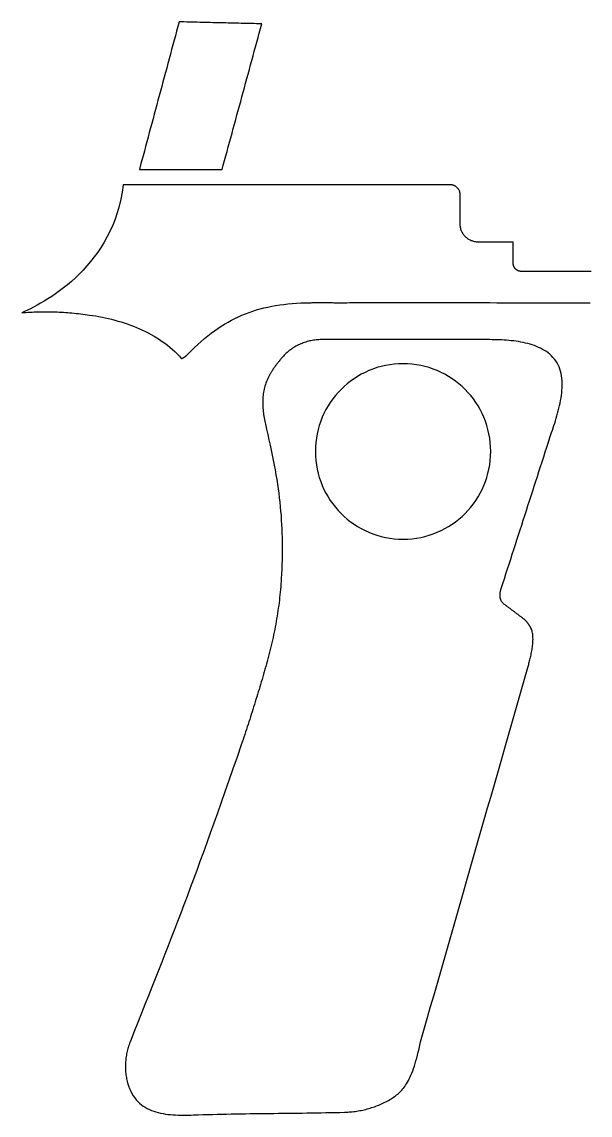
# Model space of a CAD drawing. Header units: metres. Extents: x 166 to 290, y -140 to -59.
# Drawn here: x 165.7 to 207.6, y -140 to -59.4 of the extents above; entities that cross this region are included whole.
import ezdxf

# ---------------------------------------------------------------- set-up
doc = ezdxf.new("R2010")
doc.units = ezdxf.units.M

msp = doc.modelspace()

# ---------------------------------------------------------------- linework, layer by layer
for points in [[(183.359298, -59.521598), (183.168544, -59.517026), (182.97779, -59.512454), (182.787036, -59.507882), (182.596282, -59.50331), (182.405528, -59.498738), (182.214774, -59.494166), (182.02402, -59.489594), (181.833266, -59.485022), (181.642512, -59.48045), (181.451758, -59.475878), (181.261004, -59.471306), (181.07025, -59.466734), (180.879496, -59.462162), (180.688742, -59.45759), (180.497988, -59.453018), (180.307234, -59.448446), (180.11648, -59.443874), (179.925726, -59.439302), (179.734972, -59.43473), (179.544218, -59.430158), (179.353464, -59.425586), (179.16271, -59.421014), (178.971956, -59.416442), (178.781202, -59.41187), (178.590448, -59.407298), (178.399694, -59.402726), (178.20894, -59.398154), (178.018186, -59.393582), (177.827432, -59.38901), (177.636678, -59.384438), (177.445924, -59.379866), (177.25517, -59.375294), (177.163476, -59.715654), (177.072036, -60.056014), (176.980342, -60.396374), (176.888902, -60.736734), (176.797208, -61.077094), (176.705768, -61.417454), (176.614074, -61.757814), (176.522634, -62.098174), (176.43094, -62.438534), (176.3395, -62.778894), (176.247806, -63.119254), (176.156366, -63.459614), (176.064672, -63.799974), (175.973232, -64.140334), (175.881538, -64.480694), (175.790098, -64.821054), (175.698404, -65.161414), (175.606964, -65.501774), (175.51527, -65.842134), (175.42383, -66.182494), (175.332136, -66.522854), (175.240696, -66.863214), (175.149002, -67.203574), (175.057562, -67.543934), (174.965868, -67.884294), (174.874428, -68.224654), (174.782734, -68.565014), (174.691294, -68.905374), (174.599854, -69.245734), (174.50816, -69.586094), (174.41672, -69.926454), (174.325026, -70.266814), (174.51578, -70.267068), (174.706534, -70.267322), (174.897288, -70.267576), (175.088042, -70.26783), (175.278796, -70.268084), (175.46955, -70.268338), (175.660304, -70.268592), (175.851058, -70.268846), (176.041812, -70.2691), (176.232566, -70.269354), (176.42332, -70.269608), (176.614074, -70.269862), (176.804828, -70.270116), (176.995582, -70.27037), (177.186336, -70.270624), (177.37709, -70.270878), (177.567844, -70.271132), (177.758598, -70.271386), (177.949352, -70.27164), (178.140106, -70.271894), (178.33086, -70.272148), (178.521614, -70.272402), (178.712368, -70.272656), (178.903122, -70.27291), (179.093876, -70.273164), (179.28463, -70.273418), (179.475384, -70.273672), (179.666138, -70.273926), (179.856892, -70.27418), (180.047646, -70.274434), (180.2384, -70.274688), (180.429154, -70.274942), (180.520594, -69.939154), (180.612034, -69.603366), (180.703474, -69.267578), (180.794914, -68.93179), (180.886354, -68.596002), (180.977794, -68.260214), (181.069234, -67.924426), (181.160674, -67.588638), (181.252114, -67.25285), (181.343554, -66.917062), (181.434994, -66.581274), (181.526434, -66.245486), (181.617874, -65.909698), (181.709314, -65.57391), (181.800754, -65.238122), (181.892194, -64.902334), (181.983634, -64.566546), (182.075074, -64.230758), (182.166514, -63.89497), (182.257954, -63.559182), (182.349394, -63.223394), (182.440834, -62.887606), (182.532274, -62.551818), (182.623714, -62.21603), (182.715154, -61.880242), (182.806594, -61.544454), (182.898034, -61.208666), (182.989474, -60.872878), (183.080914, -60.53709), (183.172354, -60.201302), (183.263794, -59.865514), (183.355234, -59.529726)], [(207.677004, -77.784706), (207.41894, -77.784706), (207.160876, -77.784706), (206.902812, -77.784706), (206.644748, -77.784706), (206.386684, -77.784706), (206.12862, -77.784706), (205.870556, -77.784706), (205.612492, -77.784706), (205.354428, -77.784706), (205.096364, -77.784706), (204.8383, -77.784706), (204.580236, -77.784706), (204.322172, -77.784706), (204.064108, -77.784706), (203.806044, -77.784706), (203.54798, -77.784706), (203.289916, -77.784706), (203.031852, -77.784706), (202.773788, -77.784706), (202.515724, -77.784706), (202.484736, -77.783944), (202.454256, -77.781658), (202.42403, -77.777848), (202.394312, -77.772514), (202.365102, -77.76591), (202.3364, -77.757782), (202.30846, -77.748384), (202.281028, -77.737716), (202.254358, -77.725524), (202.22845, -77.712316), (202.203304, -77.697838), (202.17892, -77.68209), (202.155298, -77.665326), (202.132438, -77.647546), (202.110594, -77.628496), (202.089766, -77.60843), (202.0697, -77.587602), (202.05065, -77.565758), (202.03287, -77.542898), (202.016106, -77.519276), (202.000358, -77.494892), (201.98588, -77.469746), (201.972672, -77.443838), (201.96048, -77.417168), (201.949812, -77.389736), (201.940414, -77.361796), (201.932286, -77.333094), (201.925682, -77.303884), (201.920348, -77.274166), (201.916538, -77.24394), (201.914252, -77.213206), (201.91349, -77.182218), (201.91349, -77.13345), (201.91349, -77.084682), (201.91349, -77.035914), (201.91349, -76.987146), (201.91349, -76.938378), (201.91349, -76.88961), (201.91349, -76.840842), (201.91349, -76.792074), (201.91349, -76.743306), (201.91349, -76.694538), (201.91349, -76.64577), (201.91349, -76.597002), (201.91349, -76.548234), (201.91349, -76.499466), (201.91349, -76.450698), (201.91349, -76.40193), (201.91349, -76.353162), (201.91349, -76.304394), (201.91349, -76.255626), (201.91349, -76.206858), (201.91349, -76.15809), (201.91349, -76.109322), (201.91349, -76.060554), (201.91349, -76.011786), (201.91349, -75.963018), (201.91349, -75.91425), (201.91349, -75.865482), (201.91349, -75.816714), (201.91349, -75.767946), (201.91349, -75.719178), (201.91349, -75.67041), (201.91349, -75.621642), (201.832972, -75.621642), (201.752454, -75.621642), (201.671936, -75.621642), (201.591418, -75.621642), (201.5109, -75.621642), (201.430382, -75.621642), (201.349864, -75.621642), (201.269346, -75.621642), (201.188828, -75.621642), (201.10831, -75.621642), (201.027792, -75.621642), (200.947274, -75.621642), (200.866756, -75.621642), (200.786238, -75.621642), (200.70572, -75.621642), (200.625202, -75.621642), (200.544684, -75.621642), (200.464166, -75.621642), (200.383648, -75.621642), (200.30313, -75.621642), (200.222612, -75.621642), (200.142094, -75.621642), (200.061576, -75.621642), (199.981058, -75.621642), (199.90054, -75.621642), (199.820022, -75.621642), (199.739504, -75.621642), (199.658986, -75.621642), (199.578468, -75.621642), (199.49795, -75.621642), (199.417432, -75.621642), (199.336914, -75.621642), (199.26808, -75.619864), (199.200008, -75.614784), (199.132952, -75.606148), (199.067166, -75.594464), (199.002396, -75.579478), (198.938896, -75.561444), (198.876666, -75.540362), (198.81596, -75.516486), (198.756778, -75.489562), (198.69912, -75.460098), (198.642986, -75.42784), (198.58863, -75.393042), (198.536052, -75.355704), (198.485506, -75.31608), (198.436992, -75.273916), (198.39051, -75.22972), (198.346314, -75.183238), (198.30415, -75.134724), (198.264526, -75.084178), (198.227188, -75.0316), (198.19239, -74.977244), (198.160132, -74.92111), (198.130668, -74.863452), (198.103744, -74.80427), (198.079868, -74.743564), (198.058786, -74.681334), (198.040752, -74.617834), (198.025766, -74.553064), (198.014082, -74.487278), (198.005446, -74.420222), (198.000366, -74.35215), (197.998588, -74.283316), (197.998588, -74.216006), (197.998588, -74.148696), (197.998588, -74.081386), (197.998588, -74.014076), (197.998588, -73.946766), (197.998588, -73.879456), (197.998588, -73.812146), (197.998588, -73.744836), (197.998588, -73.677526), (197.998588, -73.610216), (197.998588, -73.542906), (197.998588, -73.475596), (197.998588, -73.408286), (197.998588, -73.340976), (197.998588, -73.273666), (197.998588, -73.206356), (197.998588, -73.139046), (197.998588, -73.071736), (197.998588, -73.004426), (197.998588, -72.937116), (197.998588, -72.869806), (197.998588, -72.802496), (197.998588, -72.735186), (197.998588, -72.667876), (197.998588, -72.600566), (197.998588, -72.533256), (197.998588, -72.465946), (197.998588, -72.398636), (197.998588, -72.331326), (197.998588, -72.264016), (197.998588, -72.196706), (197.998588, -72.129396), (197.997572, -72.091296), (197.994778, -72.053704), (197.989952, -72.01662), (197.983348, -71.980298), (197.974966, -71.944484), (197.96506, -71.909432), (197.953376, -71.875142), (197.940168, -71.841614), (197.925436, -71.808848), (197.90918, -71.776844), (197.8914, -71.745856), (197.872096, -71.715884), (197.851522, -71.686928), (197.829678, -71.658988), (197.80631, -71.632064), (197.781926, -71.60641), (197.756272, -71.582026), (197.729348, -71.558912), (197.701408, -71.537068), (197.672452, -71.516494), (197.64248, -71.49719), (197.611492, -71.47941), (197.579488, -71.463154), (197.546722, -71.448422), (197.513194, -71.435214), (197.478904, -71.42353), (197.443852, -71.413624), (197.408038, -71.405496), (197.371716, -71.398892), (197.334632, -71.39432), (197.29704, -71.391526), (197.25894, -71.39051), (196.50456, -71.391018), (195.75018, -71.391526), (194.9958, -71.392034), (194.24142, -71.392542), (193.48704, -71.39305), (192.73266, -71.393558), (191.97828, -71.394066), (191.2239, -71.394574), (190.46952, -71.395082), (189.71514, -71.39559), (188.96076, -71.396098), (188.20638, -71.396606), (187.452, -71.397114), (186.69762, -71.397622), (185.94324, -71.39813), (185.18886, -71.398638), (184.43448, -71.399146), (183.6801, -71.399654), (182.92572, -71.400162), (182.17134, -71.40067), (181.41696, -71.401178), (180.66258, -71.401686), (179.9082, -71.402194), (179.15382, -71.402702), (178.39944, -71.40321), (177.64506, -71.403718), (176.89068, -71.404226), (176.1363, -71.404734), (175.38192, -71.405242), (174.62754, -71.40575), (173.87316, -71.406258), (173.11878, -71.406766), (173.044612, -71.944738), (172.947584, -72.464422), (172.828966, -72.966326), (172.689774, -73.450704), (172.531532, -73.91781), (172.35551, -74.367644), (172.162724, -74.800714), (171.954698, -75.21702), (171.732448, -75.616816), (171.497498, -76.00061), (171.251118, -76.368402), (170.994324, -76.720446), (170.72864, -77.056996), (170.455082, -77.37856), (170.175174, -77.685138), (169.889932, -77.976984), (169.60088, -78.254098), (169.309034, -78.516988), (169.015918, -78.765908), (168.722548, -79.001112), (168.430448, -79.222854), (168.140634, -79.431134), (167.854376, -79.62646), (167.573198, -79.808832), (167.298116, -79.978758), (167.030654, -80.136238), (166.771828, -80.28178), (166.522908, -80.415384), (166.285164, -80.537304), (166.06012, -80.648048), (165.848792, -80.747616), (165.65245, -80.836262), (165.803072, -80.822292), (165.953948, -80.809592), (166.105078, -80.798162), (166.256462, -80.788256), (166.4081, -80.77962), (166.559992, -80.772254), (166.712138, -80.766158), (166.864538, -80.761332), (167.017446, -80.757776), (167.170608, -80.75549), (167.324024, -80.754474), (167.477694, -80.754474), (167.631872, -80.755744), (167.786304, -80.758284), (167.941244, -80.762094), (168.096438, -80.76692), (168.25214, -80.773016), (168.408096, -80.780382), (168.56456, -80.788764), (168.721278, -80.798416), (168.878504, -80.809084), (169.036238, -80.821022), (169.194226, -80.833976), (169.352722, -80.847946), (169.511726, -80.863186), (169.671238, -80.879442), (169.831258, -80.896714), (169.991786, -80.915002), (170.152568, -80.93456), (170.313858, -80.955134), (170.475656, -80.976724), (170.637962, -80.99933), (170.871388, -81.034128), (171.105322, -81.072228), (171.339764, -81.113884), (171.57446, -81.159096), (171.808902, -81.208118), (172.043344, -81.260696), (172.277278, -81.317338), (172.510704, -81.37779), (172.743368, -81.442306), (172.975016, -81.510886), (173.205394, -81.58353), (173.434502, -81.660492), (173.662086, -81.741772), (173.887892, -81.827624), (174.11192, -81.917794), (174.333662, -82.012536), (174.553118, -82.112104), (174.770034, -82.216498), (174.98441, -82.325718), (175.195992, -82.439764), (175.404526, -82.55889), (175.609758, -82.683096), (175.811434, -82.812382), (176.009554, -82.947002), (176.203864, -83.086956), (176.39411, -83.232498), (176.580292, -83.383374), (176.762156, -83.539838), (176.939448, -83.702144), (177.111914, -83.870038), (177.279554, -84.043774), (177.44186, -84.223606), (177.457608, -84.215478), (177.473356, -84.207096), (177.489104, -84.198714), (177.504852, -84.190078), (177.5206, -84.181442), (177.536094, -84.172552), (177.551588, -84.163662), (177.567082, -84.154518), (177.582576, -84.14512), (177.597816, -84.135722), (177.613056, -84.12607), (177.628296, -84.116418), (177.643282, -84.106512), (177.658268, -84.096352), (177.673254, -84.086192), (177.687986, -84.075778), (177.702718, -84.06511), (177.71745, -84.054442), (177.731928, -84.04352), (177.746406, -84.032344), (177.760884, -84.021168), (177.775108, -84.009738), (177.789332, -83.998054), (177.803302, -83.98637), (177.817272, -83.974432), (177.831242, -83.96224), (177.844958, -83.949794), (177.858674, -83.937348), (177.872136, -83.924648), (177.885598, -83.911694), (177.898806, -83.898486), (177.912014, -83.885024), (178.15814, -83.636358), (178.403504, -83.397598), (178.64836, -83.168744), (178.892962, -82.949542), (179.137564, -82.739738), (179.38242, -82.539332), (179.62753, -82.34807), (179.873402, -82.165952), (180.120036, -81.992724), (180.36794, -81.828132), (180.617114, -81.672176), (180.868066, -81.524602), (181.120796, -81.385156), (181.375558, -81.253838), (181.632606, -81.130394), (181.892194, -81.014824), (182.154576, -80.906874), (182.420006, -80.806544), (182.688484, -80.713326), (182.960518, -80.627474), (183.236362, -80.54848), (183.516016, -80.476344), (183.799734, -80.411066), (184.088024, -80.352138), (184.380886, -80.299814), (184.678574, -80.253586), (184.981342, -80.213454), (185.289444, -80.179164), (185.603134, -80.150716), (185.922666, -80.127856), (186.24804, -80.110584), (186.579764, -80.098646), (186.66333, -80.09636), (186.746896, -80.094328), (186.830462, -80.09255), (186.914028, -80.091026), (186.997594, -80.089756), (187.08116, -80.08874), (187.164726, -80.087724), (187.248292, -80.086962), (187.331858, -80.086454), (187.41517, -80.085946), (187.498482, -80.085692), (187.581794, -80.085438), (187.665106, -80.085438), (187.748418, -80.085438), (187.83173, -80.085692), (187.915042, -80.085946), (187.998354, -80.0862), (188.081666, -80.086454), (188.164978, -80.086962), (188.24829, -80.08747), (188.331602, -80.087978), (188.414914, -80.088486), (188.498226, -80.088994), (188.581538, -80.089502), (188.66485, -80.09001), (188.748162, -80.090264), (188.831474, -80.090518), (188.914786, -80.090772), (188.998098, -80.091026), (189.08141, -80.091026), (189.164722, -80.091026), (189.248034, -80.090772), (189.44082, -80.090264), (189.633606, -80.089756), (189.826392, -80.089248), (190.019178, -80.08874), (190.212218, -80.088232), (190.405004, -80.087724), (190.59779, -80.087216), (190.790576, -80.086708), (190.983616, -80.0862), (191.176402, -80.085692), (191.369188, -80.085184), (191.562228, -80.084676), (191.755014, -80.084168), (191.9478, -80.08366), (192.140586, -80.083152), (192.333626, -80.082644), (192.526412, -80.082136), (192.719198, -80.081628), (192.912238, -80.08112), (193.105024, -80.080612), (193.29781, -80.080104), (193.49085, -80.079596), (193.683636, -80.079088), (193.876422, -80.07858), (194.069462, -80.078072), (194.262248, -80.077564), (194.455034, -80.077056), (194.648074, -80.076548), (194.84086, -80.07604), (195.033646, -80.075532), (195.226686, -80.075024), (195.419472, -80.074516), (195.948808, -80.07604), (196.478144, -80.077564), (197.00748, -80.079088), (197.536816, -80.080612), (198.066152, -80.082136), (198.595488, -80.08366), (199.124824, -80.085184), (199.65416, -80.086708), (200.183496, -80.088232), (200.712832, -80.089756), (201.242168, -80.09128), (201.771504, -80.092804), (202.30084, -80.094328), (202.830176, -80.095852), (203.359512, -80.097376), (203.888848, -80.0989), (204.418184, -80.100424), (204.94752, -80.101948), (205.476856, -80.103472), (206.006192, -80.104996), (206.535528, -80.10652), (207.064864, -80.108044), (207.5942, -80.109568)], [(204.747622, -89.664032), (204.80401, -89.4969), (204.860906, -89.326466), (204.918056, -89.15273), (204.974952, -88.9762), (205.031086, -88.79713), (205.086204, -88.615774), (205.139798, -88.432386), (205.191614, -88.247474), (205.241144, -88.061038), (205.288134, -87.873586), (205.332076, -87.685626), (205.372716, -87.497158), (205.409292, -87.30869), (205.441804, -87.120476), (205.469744, -86.93277), (205.492604, -86.745826), (205.509876, -86.560152), (205.521306, -86.375748), (205.52664, -86.193122), (205.52537, -86.012782), (205.516988, -85.834728), (205.500986, -85.659468), (205.477364, -85.487256), (205.44536, -85.318346), (205.40472, -85.152992), (205.35519, -84.991702), (205.296008, -84.834476), (205.227174, -84.681822), (205.147926, -84.534248), (205.05801, -84.391754), (204.957172, -84.254848), (204.844904, -84.12353), (204.732128, -84.008468), (204.61351, -83.900264), (204.48905, -83.798918), (204.359002, -83.703922), (204.223874, -83.615276), (204.083666, -83.532726), (203.938886, -83.456018), (203.789788, -83.385152), (203.636626, -83.31962), (203.479908, -83.259422), (203.319634, -83.20405), (203.156312, -83.153504), (202.990196, -83.10753), (202.82154, -83.065874), (202.650598, -83.028536), (202.477878, -82.995008), (202.30338, -82.96529), (202.127612, -82.939128), (201.950828, -82.916014), (201.773282, -82.895948), (201.595482, -82.87893), (201.417428, -82.864452), (201.239628, -82.852514), (201.062082, -82.842608), (200.885298, -82.834734), (200.709784, -82.828638), (200.53554, -82.824066), (200.36282, -82.820764), (200.192132, -82.818732), (200.02373, -82.817462), (199.857868, -82.816954), (199.6948, -82.816954), (199.322436, -82.816954), (198.950072, -82.816954), (198.577708, -82.816954), (198.205344, -82.816954), (197.83298, -82.816954), (197.460616, -82.816954), (197.088252, -82.816954), (196.715888, -82.816954), (196.343524, -82.816954), (195.97116, -82.816954), (195.598796, -82.816954), (195.226432, -82.816954), (194.854068, -82.816954), (194.481704, -82.816954), (194.10934, -82.816954), (193.736976, -82.816954), (193.364612, -82.816954), (192.992248, -82.816954), (192.619884, -82.816954), (192.24752, -82.816954), (191.875156, -82.816954), (191.502792, -82.816954), (191.130428, -82.816954), (190.758064, -82.816954), (190.3857, -82.816954), (190.013336, -82.816954), (189.640972, -82.816954), (189.268608, -82.816954), (188.896244, -82.816954), (188.52388, -82.816954), (188.151516, -82.816954), (187.779152, -82.816954), (187.679076, -82.818224), (187.579254, -82.822034), (187.479686, -82.82813), (187.380372, -82.836766), (187.281566, -82.847942), (187.183268, -82.861404), (187.085478, -82.877406), (186.988196, -82.895948), (186.891422, -82.916776), (186.79541, -82.93989), (186.70016, -82.965544), (186.605672, -82.993484), (186.511946, -83.02371), (186.418982, -83.056476), (186.327034, -83.091528), (186.236102, -83.128866), (186.146186, -83.16849), (186.057286, -83.2104), (185.969402, -83.254596), (185.882788, -83.301078), (185.797444, -83.349846), (185.71337, -83.4009), (185.630566, -83.45424), (185.549032, -83.509612), (185.469022, -83.56727), (185.390536, -83.627214), (185.313574, -83.68919), (185.238136, -83.753452), (185.164476, -83.82), (185.09234, -83.88858), (185.021982, -83.959192), (184.953402, -84.03209), (184.907428, -84.082636), (184.861962, -84.13369), (184.817004, -84.184998), (184.7723, -84.236814), (184.728104, -84.288884), (184.684416, -84.341208), (184.641236, -84.393786), (184.598818, -84.446618), (184.556908, -84.49945), (184.515506, -84.552536), (184.474866, -84.605622), (184.434734, -84.658708), (184.395364, -84.712048), (184.356502, -84.765388), (184.318402, -84.818728), (184.281064, -84.871814), (184.244488, -84.9249), (184.208674, -84.977732), (184.173622, -85.030564), (184.139332, -85.083142), (184.105804, -85.135466), (184.073038, -85.187536), (184.041288, -85.239352), (184.0103, -85.29066), (183.980328, -85.341714), (183.951118, -85.39226), (183.922924, -85.442552), (183.895746, -85.492336), (183.869584, -85.541612), (183.844438, -85.59038), (183.820308, -85.63864), (183.797194, -85.686138), (183.746902, -85.795866), (183.700928, -85.906356), (183.658764, -86.017608), (183.620664, -86.129622), (183.586374, -86.242398), (183.55564, -86.355682), (183.528462, -86.469728), (183.50484, -86.584282), (183.48452, -86.699344), (183.467502, -86.814914), (183.453532, -86.930992), (183.44261, -87.047578), (183.434736, -87.164672), (183.429656, -87.28202), (183.42737, -87.399622), (183.427624, -87.517732), (183.430418, -87.636096), (183.435752, -87.754714), (183.443372, -87.873332), (183.453278, -87.992204), (183.465216, -88.111076), (183.479186, -88.230202), (183.494934, -88.349328), (183.51246, -88.468454), (183.531764, -88.58758), (183.552592, -88.706706), (183.57469, -88.825578), (183.598312, -88.94445), (183.623204, -89.063068), (183.649112, -89.181432), (183.676036, -89.299796), (183.703976, -89.417906), (183.798464, -89.816432), (183.888634, -90.207846), (183.974486, -90.592656), (184.05602, -90.971116), (184.13349, -91.34348), (184.206896, -91.710256), (184.275984, -92.071698), (184.341008, -92.42806), (184.401968, -92.77985), (184.459118, -93.127576), (184.512204, -93.471238), (184.56148, -93.811598), (184.606946, -94.148656), (184.648602, -94.48292), (184.686448, -94.814898), (184.720484, -95.144844), (184.750964, -95.473012), (184.777888, -95.79991), (184.801002, -96.125792), (184.820814, -96.451166), (184.83707, -96.776286), (184.84977, -97.101406), (184.859168, -97.427034), (184.86501, -97.753424), (184.86755, -98.081084), (184.866788, -98.410268), (184.862978, -98.74123), (184.855866, -99.074478), (184.845706, -99.410266), (184.832244, -99.749102), (184.815734, -100.09124), (184.796176, -100.437188), (184.783476, -100.63734), (184.769252, -100.837238), (184.753504, -101.037136), (184.736486, -101.23678), (184.717944, -101.436424), (184.698132, -101.635814), (184.676796, -101.835204), (184.65419, -102.03434), (184.63006, -102.233222), (184.60466, -102.43185), (184.577736, -102.630478), (184.549542, -102.828852), (184.519824, -103.026972), (184.488836, -103.224838), (184.456578, -103.42245), (184.422796, -103.619808), (184.387744, -103.817166), (184.351422, -104.01427), (184.313576, -104.21112), (184.27446, -104.407716), (184.234074, -104.604058), (184.192418, -104.800146), (184.149492, -104.99598), (184.105042, -105.191306), (184.059322, -105.386378), (184.012332, -105.581196), (183.964072, -105.77576), (183.914542, -105.97007), (183.863742, -106.164126), (183.811672, -106.357674), (183.758332, -106.550968), (183.703722, -106.744008), (183.649112, -106.934254), (183.594502, -107.123738), (183.539638, -107.312714), (183.484774, -107.500928), (183.42991, -107.688634), (183.375046, -107.875832), (183.319928, -108.062522), (183.264556, -108.248704), (183.209184, -108.434632), (183.153558, -108.620052), (183.097678, -108.805218), (183.041544, -108.99013), (182.985156, -109.174788), (182.928514, -109.359192), (182.871618, -109.543596), (182.814468, -109.727746), (182.757064, -109.911896), (182.699406, -110.096046), (182.64124, -110.280196), (182.58282, -110.464346), (182.523892, -110.64875), (182.464456, -110.833154), (182.404766, -111.017812), (182.344568, -111.202724), (182.283862, -111.38789), (182.222648, -111.57331), (182.160926, -111.759238), (182.098696, -111.94542), (182.035958, -112.13211), (181.972458, -112.319308), (181.90845, -112.507014), (181.843934, -112.695228), (181.529736, -113.606072), (181.224682, -114.486436), (180.92801, -115.338098), (180.639212, -116.162582), (180.358034, -116.961666), (180.083714, -117.73662), (179.815744, -118.488968), (179.553616, -119.220488), (179.296822, -119.932704), (179.045108, -120.62714), (178.797458, -121.30532), (178.553618, -121.968768), (178.31308, -122.619008), (178.075336, -123.257818), (177.839878, -123.886468), (177.605944, -124.506736), (177.37328, -125.120146), (177.141124, -125.728222), (176.909222, -126.332488), (176.676812, -126.934722), (176.443386, -127.536194), (176.20869, -128.138682), (175.971962, -128.74371), (175.732694, -129.352802), (175.490378, -129.967482), (175.244506, -130.589274), (174.99457, -131.219702), (174.740062, -131.860544), (174.480474, -132.513324), (174.215044, -133.179312), (173.943518, -133.860286), (173.665388, -134.55777), (173.629574, -134.649718), (173.595538, -134.742428), (173.56328, -134.835646), (173.532546, -134.929372), (173.50359, -135.023606), (173.476412, -135.118348), (173.451012, -135.213598), (173.42739, -135.309102), (173.4058, -135.405114), (173.385988, -135.50138), (173.367954, -135.5979), (173.351952, -135.694674), (173.337728, -135.791702), (173.325536, -135.888984), (173.315122, -135.98652), (173.30674, -136.084056), (173.30039, -136.181846), (173.296072, -136.279636), (173.293786, -136.377426), (173.293532, -136.475216), (173.29531, -136.573006), (173.29912, -136.670796), (173.304962, -136.768332), (173.31309, -136.865868), (173.32325, -136.96315), (173.335696, -137.060178), (173.350174, -137.156952), (173.366938, -137.253472), (173.385988, -137.349738), (173.407324, -137.44575), (173.430946, -137.541508), (173.456854, -137.636758), (173.524418, -137.852404), (173.600364, -138.055096), (173.684438, -138.245088), (173.776386, -138.422634), (173.8757, -138.588242), (173.98238, -138.74242), (174.095918, -138.885422), (174.216314, -139.017756), (174.34306, -139.13993), (174.475648, -139.251944), (174.614078, -139.35456), (174.758096, -139.448032), (174.907194, -139.532868), (175.061118, -139.609322), (175.219614, -139.677648), (175.382428, -139.738608), (175.549306, -139.792456), (175.71974, -139.839446), (175.893476, -139.880086), (176.070514, -139.91463), (176.250346, -139.943586), (176.432464, -139.967462), (176.616868, -139.986512), (176.80305, -140.001244), (176.99101, -140.011912), (177.18024, -140.019024), (177.370486, -140.022834), (177.561494, -140.02385), (177.752756, -140.02258), (177.944018, -140.019278), (178.13528, -140.014198), (178.326034, -140.007848), (178.672998, -139.99591), (179.020216, -139.984988), (179.367688, -139.974828), (179.715414, -139.96543), (180.06314, -139.956794), (180.41112, -139.94892), (180.7591, -139.941554), (181.107334, -139.93495), (181.455568, -139.928854), (181.803802, -139.923012), (182.15229, -139.917678), (182.500778, -139.912852), (182.849266, -139.90828), (183.198008, -139.903962), (183.54675, -139.899898), (183.895492, -139.895834), (184.244234, -139.892024), (184.592976, -139.888214), (184.941718, -139.884404), (185.29046, -139.88034), (185.639202, -139.876276), (185.987944, -139.871958), (186.336686, -139.867386), (186.685174, -139.862814), (187.033662, -139.857734), (187.38215, -139.8524), (187.730384, -139.846558), (188.078618, -139.840208), (188.426852, -139.83335), (188.774832, -139.825984), (189.122812, -139.817856), (189.470538, -139.808966), (189.583822, -139.805156), (189.696852, -139.799568), (189.809628, -139.792202), (189.922404, -139.783058), (190.034926, -139.772136), (190.147194, -139.75969), (190.258954, -139.745466), (190.37046, -139.729464), (190.481712, -139.711684), (190.59271, -139.692126), (190.7032, -139.67079), (190.813436, -139.647676), (190.923164, -139.622784), (191.032384, -139.596368), (191.141096, -139.568174), (191.2493, -139.538202), (191.356996, -139.506452), (191.464184, -139.472924), (191.570864, -139.437618), (191.677036, -139.400534), (191.782446, -139.361672), (191.887348, -139.321032), (191.991488, -139.278868), (192.09512, -139.234926), (192.19799, -139.189206), (192.300098, -139.141708), (192.401444, -139.092432), (192.502028, -139.041378), (192.60185, -138.988546), (192.70091, -138.933936), (192.798954, -138.877548), (192.896236, -138.819382), (192.98158, -138.766296), (193.0654, -138.711686), (193.14795, -138.655298), (193.22923, -138.596624), (193.308986, -138.53541), (193.387472, -138.471402), (193.464688, -138.404092), (193.540888, -138.332972), (193.615818, -138.258042), (193.689478, -138.17854), (193.762122, -138.094466), (193.833496, -138.005312), (193.903854, -137.910824), (193.973196, -137.810494), (194.041522, -137.704068), (194.108832, -137.591038), (194.17538, -137.47115), (194.240912, -137.34415), (194.305682, -137.20953), (194.369436, -137.067036), (194.432428, -136.91616), (194.494658, -136.756648), (194.556126, -136.588246), (194.616832, -136.410446), (194.676776, -136.222994), (194.735958, -136.025382), (194.794632, -135.817356), (194.852798, -135.598662), (194.910202, -135.368792), (194.967098, -135.127492), (195.023486, -134.874254), (195.079366, -134.608824), (195.326762, -133.745986), (195.574158, -132.883148), (195.821554, -132.02031), (196.06895, -131.157472), (196.316346, -130.294634), (196.563742, -129.431796), (196.811138, -128.568958), (197.058534, -127.70612), (197.30593, -126.843282), (197.553326, -125.980444), (197.800722, -125.117606), (198.048118, -124.254768), (198.295514, -123.39193), (198.54291, -122.529092), (198.790306, -121.666254), (199.037702, -120.803416), (199.285098, -119.940578), (199.532494, -119.07774), (199.77989, -118.214902), (200.027286, -117.352064), (200.274682, -116.489226), (200.522078, -115.626388), (200.769474, -114.76355), (201.01687, -113.900712), (201.264266, -113.037874), (201.511662, -112.175036), (201.759058, -111.312198), (202.006454, -110.44936), (202.25385, -109.586522), (202.501246, -108.723684), (202.748642, -107.860846), (202.996038, -106.998008), (203.014834, -106.92638), (203.034646, -106.85145), (203.05522, -106.773218), (203.076302, -106.692192), (203.097892, -106.608626), (203.119736, -106.52252), (203.14158, -106.434128), (203.163424, -106.343704), (203.185014, -106.251502), (203.20635, -106.157776), (203.227178, -106.06278), (203.247244, -105.966768), (203.266294, -105.86974), (203.284328, -105.772204), (203.301346, -105.67416), (203.31684, -105.575862), (203.33081, -105.477564), (203.343256, -105.37952), (203.353924, -105.281984), (203.36256, -105.18521), (203.36891, -105.089198), (203.372974, -104.994456), (203.374498, -104.900984), (203.373482, -104.809036), (203.369672, -104.718866), (203.362814, -104.630728), (203.352654, -104.544876), (203.339192, -104.461564), (203.322428, -104.381046), (203.301854, -104.303322), (203.277724, -104.2289), (203.24953, -104.15778), (203.237592, -104.130602), (203.225146, -104.103678), (203.212192, -104.077008), (203.198984, -104.050592), (203.185268, -104.024176), (203.171044, -103.998014), (203.156566, -103.972106), (203.14158, -103.946452), (203.12634, -103.921052), (203.110592, -103.895906), (203.09459, -103.871014), (203.07808, -103.846376), (203.061316, -103.821992), (203.044044, -103.797862), (203.026518, -103.773986), (203.008738, -103.750364), (202.99045, -103.726996), (202.971908, -103.703882), (202.953112, -103.681022), (202.933808, -103.658416), (202.91425, -103.636064), (202.894438, -103.613966), (202.874118, -103.592122), (202.853544, -103.570786), (202.832716, -103.549704), (202.811634, -103.528876), (202.790298, -103.508302), (202.768454, -103.488236), (202.746356, -103.468424), (202.724004, -103.448866), (202.701398, -103.429562), (202.678538, -103.410766), (202.633326, -103.37673), (202.588114, -103.342694), (202.542902, -103.308658), (202.49769, -103.274622), (202.452478, -103.240586), (202.407266, -103.20655), (202.362054, -103.172514), (202.316842, -103.138478), (202.27163, -103.104442), (202.226418, -103.070406), (202.181206, -103.03637), (202.135994, -103.002334), (202.090782, -102.968298), (202.04557, -102.934262), (202.000358, -102.900226), (201.955146, -102.86619), (201.909934, -102.832154), (201.864722, -102.798118), (201.81951, -102.764082), (201.774298, -102.730046), (201.729086, -102.69601), (201.683874, -102.661974), (201.638662, -102.627938), (201.59345, -102.593902), (201.548238, -102.559866), (201.503026, -102.52583), (201.457814, -102.491794), (201.412602, -102.457758), (201.36739, -102.423722), (201.322178, -102.389686), (201.276966, -102.35565), (201.231754, -102.321614), (201.200258, -102.296468), (201.170794, -102.270052), (201.143362, -102.24262), (201.117962, -102.213918), (201.094594, -102.1842), (201.073004, -102.153466), (201.053192, -102.121716), (201.035158, -102.089204), (201.018902, -102.05593), (201.004424, -102.02164), (200.991724, -101.986588), (200.980548, -101.951028), (200.970896, -101.914706), (200.962768, -101.877876), (200.956164, -101.840538), (200.951084, -101.802692), (200.947274, -101.764338), (200.944988, -101.725476), (200.943972, -101.68636), (200.944226, -101.64699), (200.94575, -101.607366), (200.94829, -101.567488), (200.9521, -101.527356), (200.956926, -101.487224), (200.962768, -101.447092), (200.969626, -101.40696), (200.9775, -101.366828), (200.986136, -101.32695), (200.995788, -101.287072), (201.006202, -101.247448), (201.017378, -101.208078), (201.029316, -101.168962), (201.145394, -100.809552), (201.261472, -100.450142), (201.37755, -100.090732), (201.493628, -99.731322), (201.609706, -99.371912), (201.725784, -99.012502), (201.841862, -98.653092), (201.95794, -98.293682), (202.074018, -97.934272), (202.190096, -97.574862), (202.306174, -97.215452), (202.422252, -96.856042), (202.53833, -96.496632), (202.654408, -96.137222), (202.770486, -95.777812), (202.886564, -95.418402), (203.002642, -95.058992), (203.11872, -94.699582), (203.234798, -94.340172), (203.350876, -93.980762), (203.466954, -93.621352), (203.583032, -93.261942), (203.69911, -92.902532), (203.815188, -92.543122), (203.931266, -92.183712), (204.047344, -91.824302), (204.163422, -91.464892), (204.2795, -91.105482), (204.395578, -90.746072), (204.511656, -90.386662), (204.627734, -90.027252), (204.743812, -89.667842)], [(187.311792, -91.064588), (187.320174, -91.397582), (187.345066, -91.726258), (187.386214, -92.050108), (187.44311, -92.368878), (187.515246, -92.68206), (187.602368, -92.989146), (187.704222, -93.289882), (187.820046, -93.58376), (187.949586, -93.870526), (188.092588, -94.149672), (188.248544, -94.42069), (188.416946, -94.683326), (188.597286, -94.937072), (188.78931, -95.181674), (188.992764, -95.416624), (189.20714, -95.641414), (189.43193, -95.85579), (189.66688, -96.059244), (189.911482, -96.251268), (190.165228, -96.431608), (190.427864, -96.60001), (190.698882, -96.755966), (190.978028, -96.898968), (191.264794, -97.028508), (191.558672, -97.144332), (191.859408, -97.246186), (192.166494, -97.333308), (192.479676, -97.405698), (192.798446, -97.462594), (193.122296, -97.503742), (193.450972, -97.528634), (193.783966, -97.537016), (194.11696, -97.528634), (194.445636, -97.503742), (194.769486, -97.462594), (195.088256, -97.405698), (195.401438, -97.333308), (195.708524, -97.246186), (196.00926, -97.144332), (196.303138, -97.028508), (196.589904, -96.898968), (196.86905, -96.755966), (197.140068, -96.60001), (197.402704, -96.431608), (197.65645, -96.251268), (197.901052, -96.059244), (198.136002, -95.85579), (198.360792, -95.641414), (198.575168, -95.416624), (198.778622, -95.181674), (198.970646, -94.937072), (199.150986, -94.683326), (199.319388, -94.42069), (199.475344, -94.149672), (199.618346, -93.870526), (199.747886, -93.58376), (199.86371, -93.289882), (199.965564, -92.989146), (200.052686, -92.68206), (200.124822, -92.368878), (200.181718, -92.050108), (200.222866, -91.726258), (200.247758, -91.397582), (200.25614, -91.064588), (200.247758, -90.731594), (200.222866, -90.402918), (200.181718, -90.079068), (200.124822, -89.760298), (200.052686, -89.447116), (199.965564, -89.14003), (199.86371, -88.839294), (199.747886, -88.545416), (199.618346, -88.25865), (199.475344, -87.979504), (199.319388, -87.708486), (199.150986, -87.44585), (198.970646, -87.192104), (198.778622, -86.947502), (198.575168, -86.712552), (198.360792, -86.487762), (198.136002, -86.273386), (197.901052, -86.069932), (197.65645, -85.877908), (197.402704, -85.697568), (197.140068, -85.529166), (196.86905, -85.37321), (196.589904, -85.230208), (196.303138, -85.100668), (196.00926, -84.984844), (195.708524, -84.88299), (195.401438, -84.795868), (195.088256, -84.723478), (194.769486, -84.666582), (194.445636, -84.625434), (194.11696, -84.600542), (193.783966, -84.59216), (193.450972, -84.600542), (193.122296, -84.625434), (192.798446, -84.666582), (192.479676, -84.723478), (192.166494, -84.795868), (191.859408, -84.88299), (191.558672, -84.984844), (191.264794, -85.100668), (190.978028, -85.230208), (190.698882, -85.37321), (190.427864, -85.529166), (190.165228, -85.697568), (189.911482, -85.877908), (189.66688, -86.069932), (189.43193, -86.273386), (189.20714, -86.487762), (188.992764, -86.712552), (188.78931, -86.947502), (188.597286, -87.192104), (188.416946, -87.44585), (188.248544, -87.708486), (188.092588, -87.979504), (187.949586, -88.25865), (187.820046, -88.545416), (187.704222, -88.839294), (187.602368, -89.14003), (187.515246, -89.447116), (187.44311, -89.760298), (187.386214, -90.079068), (187.345066, -90.402918), (187.320174, -90.731594), (187.311792, -91.064588)]]:
    msp.add_lwpolyline(points)

doc.saveas('drawing.dxf')
